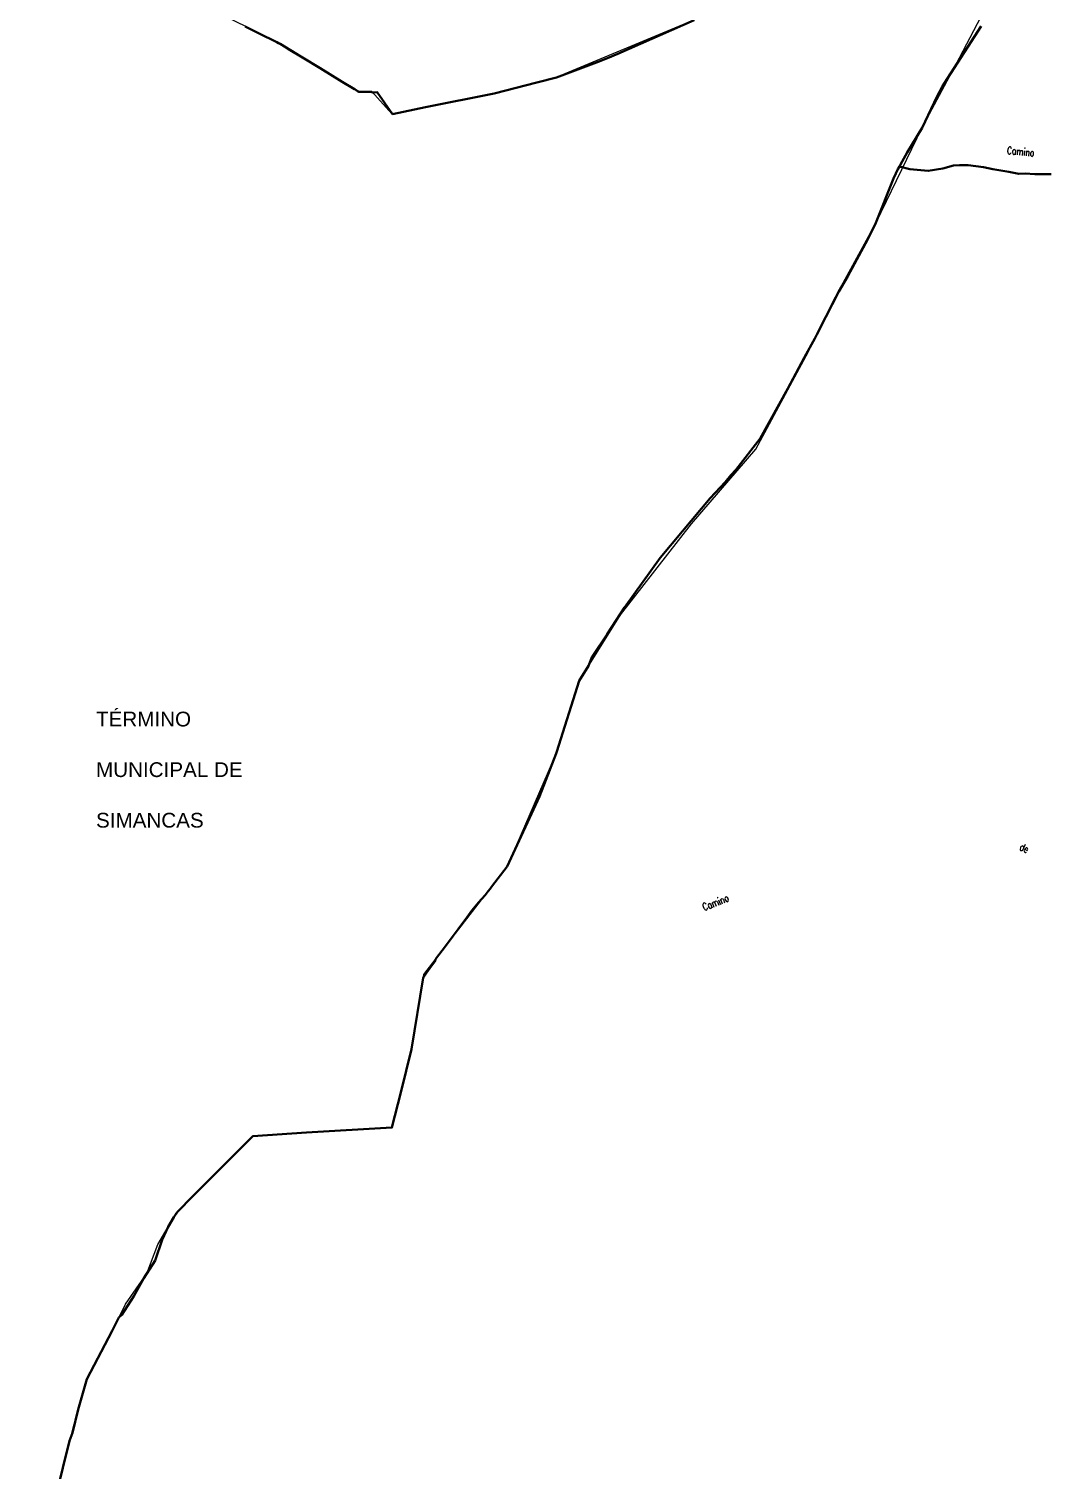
# Model space of a CAD drawing. Header units: metres. Extents: x 339638 to 364279, y 4598373 to 4630956.
# Drawn here: x 350636 to 352020, y 4603742 to 4605697 of the extents above; entities that cross this region are included whole.
import ezdxf
from ezdxf.enums import TextEntityAlignment as Align

# ---------------------------------------------------------------- set-up
doc = ezdxf.new("R2010")
doc.units = ezdxf.units.M
for name, color, linetype, lineweight in [('caminos', 1, 'Continuous', 0), ('poligonos_rusticos', 42, 'Continuous', 40), ('termino', 6, 'Continuous', 25), ('terminos_txt', 7, 'Continuous', 0)]:
    doc.layers.add(name, color=color, linetype=linetype, lineweight=lineweight)
doc.styles.add('caminos', font='simplex.shx', dxfattribs={"width": 0.75})
doc.styles.add('resto', font='arial.ttf')

msp = doc.modelspace()

# ---------------------------------------------------------------- linework, layer by layer
at = {"layer": 'poligonos_rusticos'}
for points in [[(351537.7, 4605708.3), (351434.2, 4605663), (351420.1, 4605656.9), (351405.3, 4605651.3), (351351, 4605630.9), (351324.2, 4605624), (351266.5, 4605609.2), (351173.5, 4605590.3), (351128.8, 4605581.2), (351107.8, 4605610.9), (351101, 4605610.4), (351100.1, 4605611.4), (351082.9, 4605611.4), (351082.3, 4605611.7), (351081.5, 4605612.2), (351077.2, 4605614.8), (351060.4, 4605625), (351030.8, 4605643.2), (351006.9, 4605657.7), (351004.7, 4605659), (350990.1, 4605668), (350982.5, 4605672.6), (350976.4, 4605676.4), (350975, 4605677), (350974.1, 4605677.5), (350972.1, 4605678.5), (350947.2, 4605690.8), (350928.8, 4605699.9)], [(352021.4, 4605499.7), (351999.2, 4605499.8), (351986.2, 4605500.4), (351977.8, 4605500.2), (351964, 4605502.9), (351942.6, 4605506.6), (351929.8, 4605508.9), (351909.1, 4605511.7), (351897.1, 4605511.8), (351889.1, 4605511.4), (351874.5, 4605507.2), (351854.8, 4605504), (351830, 4605506.5), (351815.9, 4605510), (351817.5, 4605512.9), (351819.5, 4605516.8), (351826.2, 4605529.2), (351846.5, 4605562.4), (351867, 4605605.3), (351873.8, 4605618.1), (351876.3, 4605622.4), (351926.7, 4605700.3)], [(350636.2, 4603560.1), (350691.1, 4603781.7), (350695.2, 4603792.7), (350702.6, 4603824.3), (350714.2, 4603865.2), (350748.8, 4603930.8), (350757.9, 4603948.9), (350761.7, 4603952.7), (350778.1, 4603977.9), (350791.6, 4604002.4), (350806.9, 4604026.3), (350816.6, 4604054.5), (350824.6, 4604071.9), (350832.4, 4604085.1), (350837.3, 4604092.2), (350858.2, 4604113.4), (350864.6, 4604119.9), (350901.4, 4604157.1), (350939.3, 4604194.8), (351012.2, 4604199.9), (351128, 4604206.6), (351139.8, 4604254.1), (351154.4, 4604312.9), (351170.3, 4604409.7), (351170.4, 4604410.3), (351171, 4604411.2), (351174.7, 4604416.2), (351179.5, 4604422.9), (351187, 4604433.3), (351187.1, 4604434.9), (351200.7, 4604452.5), (351210.9, 4604466.7), (351217.6, 4604475.8), (351229.4, 4604491.5), (351236.4, 4604501), (351245.5, 4604511.8), (351254.3, 4604521.9), (351258.3, 4604527.1), (351261.1, 4604530.5), (351262.9, 4604533), (351284.1, 4604560.5), (351328.2, 4604655.8), (351350.4, 4604714), (351351.3, 4604716.4), (351351.5, 4604716.8), (351381.9, 4604812.4), (351394.5, 4604832.6), (351399.3, 4604845.3), (351419.6, 4604875.7), (351443.4, 4604911.9), (351491.6, 4604979.1), (351521.7, 4605015.5), (351559.2, 4605060.3), (351579.7, 4605082), (351587.4, 4605091.5), (351594, 4605098.5), (351627, 4605140.9), (351664.4, 4605209), (351686.7, 4605250.4), (351687.3, 4605251.3), (351701, 4605276.9), (351703.4, 4605281.3), (351703.7, 4605281.9), (351707.1, 4605288.3), (351733.7, 4605340.5), (351746, 4605361.2), (351769.7, 4605405.5), (351782.9, 4605431.5), (351807.6, 4605493.6), (351810.8, 4605500.5), (351813.9, 4605506.4), (351815.9, 4605510), (351830, 4605506.5), (351854.8, 4605504), (351874.5, 4605507.2), (351889.1, 4605511.4), (351897.1, 4605511.8), (351909.1, 4605511.7), (351929.8, 4605508.9), (351942.6, 4605506.6), (351964, 4605502.9), (351977.8, 4605500.2), (351986.2, 4605500.4), (351999.2, 4605499.8), (352021.4, 4605499.7)]]:
    msp.add_lwpolyline(points, dxfattribs=at)
at = {"layer": 'termino'}
for points in [[(350635.8, 4603557.9), (350696.2, 4603801.2), (350714.5, 4603865.6), (350749.1, 4603931.3), (350767, 4603967.1), (350795.6, 4604008.8), (350810.7, 4604048.1), (350835.7, 4604090.6), (350939.6, 4604195.3), (351012.5, 4604200.2), (351128.3, 4604207), (351154.8, 4604313.4), (351171.3, 4604414.3), (351284.5, 4604561), (351351.7, 4604716.7), (351382.3, 4604812.9), (351437.9, 4604902.1), (351533.8, 4605025.6), (351621, 4605126.8), (351692.7, 4605259.3), (351726.4, 4605328.1), (351784.2, 4605434.2), (351846.8, 4605562.8), (351897.1, 4605657.2), (351965.5, 4605788)], [(351538.1, 4605708.9), (351351.4, 4605631.4), (351266.9, 4605609.6), (351128, 4605581.4), (351100.5, 4605611.9), (351083.1, 4605611.9), (350976.7, 4605676.9), (350848.7, 4605740.1)]]:
    msp.add_lwpolyline(points, dxfattribs=at)

# ---------------------------------------------------------------- texts
at = {"layer": 'caminos', "style": 'caminos', "width": 0.75}
for s, rotation, p in [('Camino', -5.6968, (351960.9, 4605524.2)), ('de', -25.1133, (351976.4, 4604580.9)), ('Camino', 21.5249, (351552.2, 4604497.6))]:
    msp.add_text(s, height=10, rotation=rotation, dxfattribs=at).set_placement(p, align=Align.BOTTOM_LEFT)
at = {"layer": 'terminos_txt', "style": 'resto'}
for s, p in [('TÉRMINO', (350726.9, 4604750.6)), ('MUNICIPAL DE', (350726.9, 4604682)), ('SIMANCAS', (350726.9, 4604613.4))]:
    msp.add_text(s, height=20, dxfattribs=at).set_placement(p)

doc.saveas('drawing.dxf')
